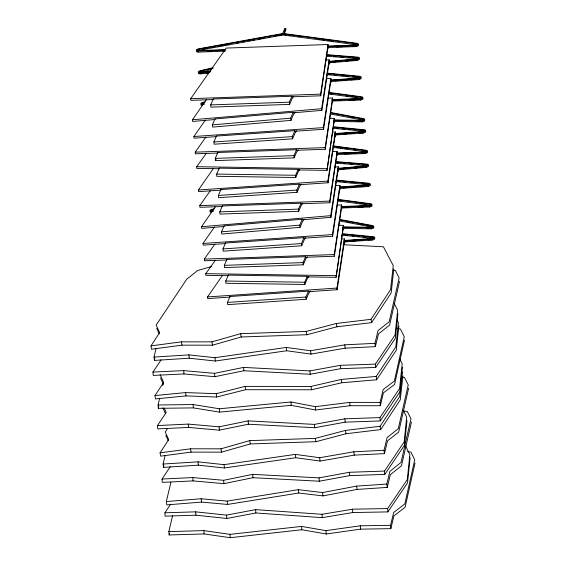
<?xml version="1.0" encoding="UTF-8"?>
<svg xmlns="http://www.w3.org/2000/svg" width="566" height="566" viewBox="0 0 566 566"><rect width="100%" height="100%" fill="white"/><g stroke="black" fill="none" stroke-linecap="round" stroke-linejoin="round"><path stroke-width="0.85" d="M397.912 313.656L395.344 338.341L375.697 367.454L340.626 368.678L310.203 374.253L243.875 370.744L214.832 376.687L183.985 373.949L153.23 375.428L152.947 372.081L161.154 359.799M402.447 367.136L399.886 391.821L380.239 420.934L345.168 422.158L314.746 427.733L248.417 424.217L219.375 430.167L188.528 427.429L157.773 428.908L157.489 425.561L166.178 412.55L164.232 408.136M406.989 420.609L404.428 445.3L384.774 474.407L349.71 475.631L319.288 481.213L252.96 477.697L223.917 483.647L193.07 480.909L162.315 482.381L162.032 479.041L170.239 466.752M398.874 326.023L396.257 350.297L376.652 379.772L341.779 382.757L311.519 389.769L245.58 389.712L216.686 397.007L186.023 395.91L155.445 398.917L154.978 395.584L163.652 382.418L160.114 374.685M393.83 268.907L391.177 292.912L371.607 322.634L336.919 326.787L306.807 334.747L241.229 336.989L212.483 345.182L181.99 345.168L151.568 349.194L150.981 345.876L159.64 332.603L156.138 325.11L186.639 279.328L197.52 270.569L211.649 266.487M402.907 375.866L400.254 399.872L380.685 429.594L345.996 433.747L315.885 441.706L250.314 443.949L221.561 452.142L191.067 452.121L160.645 456.154L160.065 452.835L168.718 439.563L165.222 432.063L167.642 428.434M299.81 169.475L298.24 171.604L295.714 177.512L216.771 176.302L216.707 174.073L219.24 168.166L298.176 169.376L298.19 169.934L327.021 170.38L334.357 118.386L329.957 118.315M327.021 170.38L334.188 120.876M308.887 276.434L307.324 278.564L304.791 284.472L225.855 283.262L225.784 281.033L228.317 275.126L307.253 276.335L307.274 276.894L336.098 277.333L343.442 225.339L339.041 225.275M336.098 277.333L343.265 227.836M320.745 95.803L320.604 94.133L328.032 44.516L226.223 48.075L190.7 98.668L190.841 100.345L213.29 99.559L213.248 99L291.957 96.255L291.999 96.807L320.745 95.803L327.955 47.006M298.225 149.827L296.683 151.957L294.15 157.864L215.441 160.617L215.257 158.388L217.79 152.48L296.499 149.728L296.542 150.287L325.287 149.282L325.146 147.613L332.575 97.996L328.188 98.151M325.287 149.282L332.497 100.486M302.768 203.3L301.225 205.437L298.692 211.344L219.983 214.09L219.792 211.868L222.325 205.96L301.034 203.208L301.084 203.767L329.829 202.762L329.688 201.093L337.117 151.476L332.73 151.624M329.829 202.762L337.032 153.959M307.31 256.78L305.767 258.917L303.235 264.824L224.525 267.569L224.334 265.341L226.867 259.433L305.576 256.688L305.626 257.247L334.372 256.242L334.23 254.573L341.659 204.956L337.265 205.104M334.372 256.242L341.574 207.439M296.669 130.76L295.127 132.918L292.594 138.826L214.16 144.21L213.884 141.981L216.417 136.073L294.858 130.689L294.921 131.248L323.568 129.281L323.37 127.612L330.848 78.469L326.433 78.773M323.568 129.281L330.827 80.945M301.169 184.24L299.626 186.398L297.093 192.306L218.66 197.69L218.391 195.461L220.917 189.56L299.357 184.169L299.428 184.728L328.068 182.761L327.87 181.092L335.348 131.949L332.702 132.126M328.068 182.761L335.327 134.425M305.746 237.72L304.211 239.871L301.678 245.778L223.237 251.162L222.969 248.941L225.501 243.033L303.935 237.649L304.006 238.201L332.652 236.234L332.447 234.572L339.925 185.422L335.518 185.726M332.652 236.234L339.904 187.905M310.246 291.2L308.711 293.351L306.178 299.258L227.737 304.642L227.468 302.421L230.001 296.513L308.442 291.129L308.505 291.688L337.152 289.721L336.947 288.052L344.425 238.902L341.779 239.085M337.152 289.721L344.404 241.385M295.028 112.351L293.513 114.488L290.981 120.388L212.717 127.095L212.406 124.874L214.939 118.966L293.202 112.266L293.28 112.818L321.863 110.37L321.63 108.707L329.143 59.798L325.62 60.095M321.863 110.37L329.15 62.267M304.112 219.304L302.598 221.44L300.065 227.348L221.801 234.048L221.49 231.827L224.023 225.919L302.286 219.219L302.364 219.778L330.947 217.33L330.714 215.66L338.22 166.751L334.697 167.055M330.947 217.33L338.227 169.227M404.478 340.138L394.573 384.434L383.394 392.875L380.31 405.744L349.965 405.723L315.63 410.003L291.186 405.334L219.544 412.119L193.346 407.888L158.324 408.327L158.098 404.987L159.676 398.209M415.02 463.115L405.1 507.263L393.929 515.831L390.844 528.658L360.535 529.146L326.242 533.979L301.834 529.748L230.284 537.7L204.121 533.943L169.142 534.969L168.852 531.63L172.595 515.591M399.554 281.252L389.599 325.089L378.456 333.919L375.364 346.661L345.161 348.175L310.982 354.104L286.665 350.764L215.356 361.03L189.285 358.221L154.426 360.422L154.023 357.082L155.997 348.698M408.631 388.212L398.683 432.049L387.54 440.872L384.448 453.621L354.245 455.135L320.059 461.057L295.749 457.724L224.433 467.99L198.369 465.174L163.51 467.375L163.1 464.042L165.081 455.658M411.447 422.066L401.478 465.747L390.349 474.704L387.25 487.404L357.111 489.427L323.002 495.908L298.749 493.014L227.589 504.44L201.581 502.092L166.8 504.886L166.333 501.554L170.882 482.338M162.626 385.51L163.213 382.97M158.324 408.327L158.713 406.636M169.142 534.969L169.531 533.278M154.426 360.422L154.822 358.745M163.51 467.375L163.907 465.705M380.31 405.744L380.09 402.405L383.168 389.535L394.346 381.095L404.258 336.798L400.466 329.03L397.926 328.528M390.844 528.658L390.561 525.319L393.646 512.485L404.817 503.917L414.737 459.776L410.958 452.128L407.57 451.519M375.364 346.661L374.961 343.329L378.053 330.579L389.196 321.757L399.15 277.92L395.393 270.513L393.653 270.265M384.448 453.621L384.038 450.281L387.13 437.539L398.28 428.71L408.228 384.873L404.478 377.465L402.737 377.218M387.25 487.404L386.783 484.079L389.882 471.372L401.011 462.422L410.98 418.734L407.244 411.447L402.907 410.902M334.273 119.95L334.202 121.435M334.237 122.546L334.456 121.725M343.35 226.909L343.286 228.388L343.385 228.02M343.314 229.506L343.541 228.685M328.004 46.079L327.997 47.565L328.103 47.197M328.096 48.676L328.032 44.516M332.546 99.559L332.539 101.038L332.638 100.67M332.638 102.156L332.575 97.996M337.088 153.039L337.081 154.518L337.18 154.15M337.173 155.636L337.117 151.476M341.631 206.512L341.623 207.998L341.723 207.63M341.715 209.109L341.659 204.956M329.171 61.347L329.228 62.826L329.327 62.458M330.855 80.025L330.891 81.504L330.99 81.136M331.025 82.615L330.848 78.469M335.355 133.505L335.39 134.984L335.489 134.616M339.94 186.985L339.975 188.457L340.074 188.096M344.439 240.465L344.475 241.937L344.574 241.576M293.683 96.347L292.141 98.484L289.615 104.385L210.906 107.137L210.715 104.908L213.248 99M215.441 160.617L216.078 159.138M284.182 33.847L285.894 29.849L285.802 28.732L284.641 28.774L282.583 33.578L198.949 48.768A3.941 1.203 -4.9 0 0 196.324 49.95A3.941 1.203 -4.9 0 0 198.001 50.982L225.841 50.013M285.802 28.732L283.743 33.535L356.693 43.264A3.941 1.203 -4.9 0 1 358.37 44.29A3.941 1.203 -4.9 0 1 355.745 45.478L352.293 45.825M289.615 104.385L289.424 102.156L291.957 96.255M290.981 120.388L290.669 118.174L293.202 112.266M292.594 138.826L292.325 136.597L294.858 130.689M294.15 157.864L293.966 155.636L296.499 149.728M295.714 177.512L295.643 175.283L298.176 169.376M297.093 192.306L296.825 190.077L299.357 184.169M298.692 211.344L298.501 209.116L301.034 203.208M300.065 227.348L299.754 225.126L302.286 219.219M301.678 245.778L301.409 243.557L303.935 237.649M303.235 264.824L303.043 262.596L305.576 256.688M304.791 284.472L304.727 282.243L307.253 276.335M306.178 299.258L305.909 297.037L308.442 291.129M371.607 322.634L371.02 319.316L390.59 289.594L393.243 265.588L383.43 246.797L343.732 244.738M380.685 429.594L380.097 426.269L399.667 396.554L402.32 372.548L401.506 370.978M376.652 379.772L376.185 376.44L395.797 346.965L398.407 322.691L397.219 320.356M409.331 456.557L410.074 458.092L407.52 482.911L387.866 511.905L352.752 512.541L322.287 517.642L255.874 512.973L226.796 518.463L195.914 515.187L165.116 516.15L164.89 512.803L170.691 504.165M375.697 367.454L375.414 364.108L395.061 335.001L397.629 310.31L394.155 303.256M380.239 420.934L379.956 417.588L399.603 388.481L402.164 363.789L399.858 359.085M384.774 474.407L384.491 471.068L404.145 441.954L406.706 417.269L403.24 410.216M387.866 511.905L387.639 508.558L407.301 479.572L409.855 454.746L405.39 445.541M214.939 118.966L215.016 119.518L192.695 121.435L192.461 119.766L206.449 99.581M224.023 225.919L224.101 226.478L201.772 228.388L201.538 226.725L215.526 206.533M216.417 136.073L216.488 136.632L194.117 138.168L193.912 136.498L205.408 119.992M220.917 189.56L220.988 190.112L198.616 191.648L198.411 189.985L213.41 168.449M225.501 243.033L225.565 243.592L203.194 245.128L202.996 243.458L214.493 226.952M230.001 296.513L230.072 297.072L207.694 298.607L207.496 296.938L222.495 275.409M217.79 152.48L217.832 153.039L195.383 153.818L195.242 152.148L205.911 137M222.325 205.96L222.374 206.512L199.925 207.298L199.784 205.628L210.446 190.48M226.867 259.433L226.916 259.992L204.468 260.777L204.326 259.108L214.988 243.96M328.372 65.359L329.603 63.123L329.143 59.798M337.449 172.319L338.687 170.083L338.22 166.751M219.24 168.166L219.254 168.725L196.742 168.378L196.692 166.708L206.349 153.195M228.317 275.126L228.339 275.677L205.819 275.338L205.769 273.661L215.434 260.148M333.99 138.253L335.751 135.281L335.348 131.949M339.084 191.011L340.329 188.761L339.925 185.422M343.067 245.205L344.835 242.241L344.425 238.902M150.981 345.876L181.403 341.85L211.896 341.864L240.642 333.671L306.22 331.428L336.331 323.469L371.02 319.316M160.065 452.835L190.487 448.803L220.973 448.824L249.726 440.624L315.304 438.388L345.416 430.429L380.097 426.269M213.283 68.076L200.767 70.969A2.759 0.821 -8 0 0 200.173 72.349L210.665 71.5M211.726 69.576L200.923 72.08A2.759 0.821 -8 0 0 199.664 72.696M154.978 395.584L185.563 392.578L216.226 393.681L245.113 386.38L311.052 386.437L341.312 379.425L376.185 376.44M358.462 79.254L358.717 79.19A2.759 0.828 -6.9 0 0 359.488 78.907M367.539 186.207L367.794 186.143A2.759 0.828 -6.9 0 0 368.565 185.86M212.858 67.8L200.852 70.559A3.941 1.174 -8 0 0 198.234 71.854A3.941 1.174 -8 0 0 199.897 72.773L210.283 71.889M327.374 46.101L355.823 45.061A2.759 0.842 -4.9 0 0 356.417 43.681L283.021 33.875L198.871 49.178A2.759 0.842 -4.9 0 0 198.277 50.565L225.19 49.674M357.082 45.004A2.759 0.842 -4.9 0 0 356.516 44.792L283.12 34.986L198.963 50.296A2.759 0.842 -4.9 0 0 197.902 50.707M355.922 46.179L352.236 46.348M364.999 153.131L361.32 153.308M152.947 372.081L183.702 370.61L214.549 373.348L243.592 367.398L309.92 370.914L340.343 365.332L375.414 364.108M157.489 425.561L188.245 424.09L219.092 426.828L248.134 420.878L314.463 424.394L344.885 418.812L379.956 417.588M162.032 479.041L192.787 477.57L223.634 480.301L252.677 474.358L319.005 477.874L349.427 472.292L384.491 471.068M166.333 501.554L201.114 498.759L227.122 501.108L298.282 489.682L322.535 492.576L356.651 486.102L386.783 484.079M164.89 512.803L195.687 511.841L226.577 515.124L255.655 509.626L322.068 514.296L352.526 509.195L387.639 508.558M202.494 49.256L204.22 48.945M205.946 48.626L207.665 48.315M211.981 47.53L213.7 47.219M218.016 46.433L219.735 46.122M221.462 45.811L225.77 45.025M227.497 44.714L229.223 44.403M236.984 42.988L238.703 42.676M243.019 41.891L244.738 41.58M249.054 40.794L250.773 40.483M252.5 40.172L254.226 39.861M258.535 39.075L260.261 38.764M261.987 38.446L263.706 38.134M268.022 37.349L269.741 37.038M274.057 36.252L275.776 35.941M277.503 35.63L281.811 34.844M205.217 101.937L203.491 102.248A3.941 1.203 -4.9 0 0 200.866 103.429A3.941 1.203 -4.9 0 0 202.543 104.462L204.284 104.399M214.295 208.889L212.575 209.201A3.941 1.203 -4.9 0 0 209.951 210.389A3.941 1.203 -4.9 0 0 211.627 211.422L213.361 211.359M154.023 357.082L188.881 354.882L214.946 357.698L286.262 347.432L310.578 350.764L344.758 344.843L374.961 343.329M163.1 464.042L197.959 461.842L224.03 464.651L295.339 454.385L319.656 457.724L353.835 451.795L384.038 450.281M362.205 121.442L356.792 121.407M371.282 228.402L366.733 228.381M347.375 60.795L345.67 61.064L348.224 60.845M353.34 59.876L356.75 59.345A3.941 1.174 -8 0 0 359.36 58.05A3.941 1.174 -8 0 0 357.698 57.131L326.249 54.619M356.453 167.755L354.748 168.017L357.302 167.798M362.424 166.829L365.834 166.298A3.941 1.174 -8 0 0 368.445 165.01A3.941 1.174 -8 0 0 366.782 164.083L335.334 161.572M168.852 531.63L203.831 530.597L230.001 534.361L301.551 526.408L325.959 530.639L360.252 525.807L390.561 525.319M355.073 78.957L358.497 78.483A3.941 1.182 -6.9 0 0 361.115 77.231A3.941 1.182 -6.9 0 0 359.445 76.269L327.049 73.106M353.58 133.258L351.868 133.491L354.429 133.314M359.573 132.437L362.997 131.963A3.941 1.182 -6.9 0 0 365.615 130.711A3.941 1.182 -6.9 0 0 363.945 129.748L333.296 126.756M364.15 185.91L367.575 185.443A3.941 1.182 -6.9 0 0 370.192 184.191A3.941 1.182 -6.9 0 0 368.53 183.228L336.126 180.059M362.665 240.217L360.952 240.451L363.506 240.274M368.657 239.39L372.081 238.923A3.941 1.182 -6.9 0 0 374.699 237.67A3.941 1.182 -6.9 0 0 373.029 236.708L342.38 233.716M158.098 404.987L193.119 404.541L219.325 408.779L290.966 401.987L315.404 406.664L349.738 402.384L380.09 402.405M350.8 99.92L349.073 100.097L355.066 99.892M356.835 99.305L360.28 98.951A3.941 1.203 -4.9 0 0 362.905 97.769A3.941 1.203 -4.9 0 0 361.228 96.736L328.23 92.336M361.377 152.785L364.822 152.431A3.941 1.203 -4.9 0 0 367.447 151.249A3.941 1.203 -4.9 0 0 365.77 150.216L332.773 145.816M359.877 206.88L358.158 207.057L363.294 206.88M365.912 206.265L369.365 205.911A3.941 1.203 -4.9 0 0 371.989 204.729A3.941 1.203 -4.9 0 0 370.313 203.696L337.315 199.296M328.69 61.991L356.75 59.345L356.905 60.456L328.811 62.861M337.775 168.951L365.834 166.298L365.99 167.409L337.895 169.814M328.542 61.404L356.835 58.935A2.759 0.821 -8 0 0 357.429 57.555L326.419 55.058M328.655 61.751L356.75 59.345M203.109 73.269L200.329 73.46A2.759 0.821 -8 0 1 199.763 73.283M206.54 72.972L208.253 72.83M331.612 62.267L335.129 61.963M338.638 61.666L341.277 61.439M352.476 60.477L355.031 60.258M198.553 72.731A3.941 1.174 -8 0 0 200.053 73.884L208.705 73.141M192.461 119.766L321.63 108.707M212.406 124.874L290.669 118.174M338.503 168.286L365.919 165.895A2.759 0.821 -8 0 0 366.506 164.508L335.497 162.01M337.739 168.703L365.834 166.298M340.69 169.22L344.206 168.923M347.722 168.618L350.354 168.392M360.705 167.508L363.259 167.288M201.538 226.725L330.714 215.66M221.49 231.827L299.754 225.126M330.367 80.662L358.497 78.483L358.632 79.601L330.473 81.532M334.867 134.142L362.997 131.963L363.131 133.081L334.973 135.012M339.451 187.615L367.575 185.443L367.716 186.554L339.558 188.485M343.951 241.095L372.081 238.923L372.216 240.034L344.057 241.965M330.226 80.068L358.582 78.073A2.759 0.828 -6.9 0 0 359.177 76.693L327.212 73.552M330.339 80.422L358.497 78.483M335.044 80.86L337.683 80.676M342.968 80.315L346.491 80.075M350.779 79.778L354.196 79.544M193.912 136.498L323.37 127.612M334.725 133.548L363.082 131.56A2.759 0.828 -6.9 0 0 363.676 130.173L333.466 127.201M213.884 141.981L292.325 136.597M334.839 133.901L362.997 131.963M335.143 134.644L338.659 134.397M343.067 134.1L346.583 133.859M359.544 132.968L362.962 132.734M198.411 189.985L327.87 181.092M339.31 187.028L367.659 185.032A2.759 0.828 -6.9 0 0 368.254 183.653L336.296 180.504M218.391 195.461L296.825 190.077M339.423 187.374L367.575 185.443M343.244 187.877L346.767 187.636M352.045 187.268L354.691 187.091M359.863 186.738L363.273 186.504M202.996 243.458L332.447 234.572M344.687 240.444L372.159 238.512A2.759 0.828 -6.9 0 0 372.753 237.133L342.55 234.161M222.969 248.941L301.409 243.557M343.923 240.854L372.081 238.923M344.22 241.597L346.866 241.42M352.144 241.052L355.667 240.812M368.629 239.92L372.039 239.687M207.496 296.938L336.947 288.052M227.468 302.421L305.909 297.037M358.611 120.926L362.084 120.749A3.941 1.231 -1.7 0 0 364.716 119.674A3.941 1.231 -1.7 0 0 363.032 118.535L330.318 112.422M367.688 227.879L371.169 227.702A3.941 1.231 -1.7 0 0 373.801 226.633A3.941 1.231 -1.7 0 0 372.117 225.487L339.402 219.382M327.509 46.702L355.745 45.478L355.837 46.589L327.58 47.579M332.051 100.182L360.28 98.951L360.379 100.069L332.122 101.052M336.593 153.662L364.822 152.431L364.914 153.549L336.664 154.532M341.128 207.142L369.365 205.911L369.457 207.022L341.206 208.012M327.488 46.462L355.745 45.478M207.198 51.414L212.37 51.237M222.707 50.876L224.426 50.813M336.586 46.9L342.77 46.681M196.586 50.834A3.941 1.203 -4.9 0 0 198.1 52.1L225.063 51.159M190.7 98.668L320.604 94.133M331.917 99.581L360.365 98.541A2.759 0.842 -4.9 0 0 360.959 97.161L328.386 92.796M332.03 99.941L360.28 98.951M210.715 104.908L289.424 102.156M332.292 100.684L338.475 100.472M195.242 152.148L325.146 147.613M336.459 153.061L364.907 152.021A2.759 0.842 -4.9 0 0 365.502 150.634L332.928 146.276M336.572 153.421L364.822 152.431M215.257 158.388L293.966 155.636M344.779 153.888L350.962 153.669M199.784 205.628L329.688 201.093M341.001 206.54L369.449 205.5A2.759 0.842 -4.9 0 0 370.044 204.114L337.47 199.756M341.114 206.894L369.365 205.911M219.792 211.868L298.501 209.116M341.369 207.644L347.552 207.425M204.326 259.108L334.23 254.573M224.334 265.341L303.043 262.596M333.947 120.558L362.084 120.749L362.12 121.86L333.975 121.428M343.031 227.511L371.169 227.702L371.204 228.82L343.06 228.388M333.636 119.942L362.169 120.332A2.759 0.863 -1.7 0 0 362.764 118.945L330.466 112.896M333.94 120.317L362.084 120.749M196.692 166.708L326.971 168.703M216.707 174.073L295.643 175.283M342.72 226.895L371.254 227.284A2.759 0.863 -1.7 0 0 371.841 225.905L339.55 219.856M343.024 227.27L371.169 227.702M205.769 273.661L336.048 275.663M225.784 281.033L304.727 282.243M326.405 55.73L328.153 55.864M333.395 56.282L336.013 56.494M341.256 56.911L343.003 57.053M348.246 57.47L349.993 57.612M355.236 58.029L356.983 58.171M326.575 56.168L357.585 58.666A2.759 0.821 -8 0 1 357.903 58.737M336.36 162.753L338.107 162.895M343.35 163.312L345.097 163.454M350.34 163.871L352.087 164.013M357.33 164.43L359.07 164.565M364.313 164.989L366.06 165.123M335.652 163.121L366.662 165.619A2.759 0.821 -8 0 1 366.987 165.696M328.931 74.387L330.685 74.556M335.065 74.988L336.812 75.158M341.192 75.582L342.946 75.759M346.449 76.099L348.196 76.269M352.576 76.7L354.33 76.87M326.476 74.578L359.311 77.804A2.759 0.828 -6.9 0 1 359.629 77.889M336.933 128.213L338.687 128.383M342.189 128.723L344.814 128.977M348.316 129.324L350.071 129.494M359.7 130.435L361.455 130.605M332.723 128.227L363.811 131.284A2.759 0.828 -6.9 0 1 364.539 131.602M338.892 181.431L340.64 181.601M344.142 181.941L345.897 182.118M350.276 182.542L352.024 182.712M361.66 183.653L363.407 183.823M335.553 181.53L368.388 184.764A2.759 0.828 -6.9 0 1 368.714 184.841M346.017 235.166L347.772 235.336M352.144 235.767L353.899 235.937M357.401 236.277L359.155 236.454M363.528 236.878L365.282 237.048M369.662 237.479L371.409 237.649M341.807 235.187L372.888 238.244A2.759 0.828 -6.9 0 1 373.624 238.562M284.705 34.767L286.438 34.993M289.049 35.34L290.783 35.573M297.73 36.5L299.471 36.733M318.573 39.28L320.314 39.514M322.917 39.861L324.651 40.087M327.261 40.441L328.995 40.667M331.598 41.014L333.339 41.247M330.063 93.687L331.796 93.914M346.562 95.887L348.302 96.114M350.906 96.461L352.639 96.694M355.25 97.041L356.983 97.274M328.485 93.914L361.051 98.272A2.759 0.842 -4.9 0 1 361.377 98.364M336.338 147.393L338.079 147.627M340.682 147.974L342.416 148.207M345.027 148.554L346.76 148.787M353.708 149.707L355.448 149.94M333.027 147.386L365.594 151.752A2.759 0.842 -4.9 0 1 366.167 151.964M339.147 200.64L340.881 200.873M359.983 203.42L361.724 203.654M364.327 204.001L366.068 204.234M337.562 200.866L370.136 205.232A2.759 0.842 -4.9 0 1 370.461 205.324M203.031 104.08L202.819 104.045A2.759 0.842 -4.9 0 1 203.406 102.658L203.923 102.552L204.015 103.663L203.505 103.776A2.759 0.842 -4.9 0 0 202.126 104.505M212.116 211.04L211.896 210.998A2.759 0.842 -4.9 0 1 212.491 209.618L213 209.505L213.099 210.623L212.583 210.729A2.759 0.842 -4.9 0 0 211.323 211.302M351.019 117.395L352.738 117.721M330.502 114.014L362.799 120.063A2.759 0.863 -1.7 0 1 363.372 120.31M348.048 222.105L349.767 222.424M360.096 224.355L361.823 224.674M366.124 225.48L367.843 225.799M339.586 220.966L371.876 227.023A2.759 0.863 -1.7 0 1 372.449 227.263M156.725 328.429L159.173 333.671M165.81 435.381L168.258 440.631M160.581 378.017L163.411 384.201M162.888 407.803L165.491 413.689M336.331 323.469L336.919 326.787M345.416 430.429L345.996 433.747M306.22 331.428L306.807 334.747M315.304 438.388L315.885 441.706M240.642 333.671L241.229 336.989M249.726 440.624L250.314 443.949M211.896 341.864L212.483 345.182M220.973 448.824L221.561 452.142M181.403 341.85L181.99 345.168M190.487 448.803L191.067 452.121M356.997 57.499L357.153 58.609M366.082 164.458L366.237 165.569M356.651 486.102L357.111 489.427M341.312 379.425L341.779 382.757M311.052 386.437L311.519 389.769M322.535 492.576L323.002 495.908M298.282 489.682L298.749 493.014M201.277 70.835L201.432 71.946M245.113 386.38L245.58 389.712M199.897 72.773L200.053 73.884M216.226 393.681L216.686 397.007M227.122 501.108L227.589 504.44M201.114 498.759L201.581 502.092M185.563 392.578L186.023 395.91M358.745 76.629L358.879 77.747M363.245 130.109L363.379 131.227M367.822 183.589L367.957 184.7M372.322 237.069L372.456 238.18M344.758 344.843L345.161 348.175M353.835 451.795L354.245 455.135M310.578 350.764L310.982 354.104M319.656 457.724L320.059 461.057M286.262 347.432L286.665 350.764M295.339 454.385L295.749 457.724M214.946 357.698L215.356 361.03M224.03 464.651L224.433 467.99M188.881 354.882L189.285 358.221M197.959 461.842L198.369 465.174M355.986 43.603L356.078 44.714M360.528 97.083L360.62 98.194M365.07 150.563L365.162 151.674M369.605 204.036L369.704 205.154M360.252 525.807L360.535 529.146M340.343 365.332L340.626 368.678M344.885 418.812L345.168 422.158M349.427 472.292L349.71 475.631M284.641 28.774L284.733 29.892M325.959 530.639L326.242 533.979M283.021 33.875L283.12 34.986M309.92 370.914L310.203 374.253M314.463 424.394L314.746 427.733M319.005 477.874L319.288 481.213M301.551 526.408L301.834 529.748M243.592 367.398L243.875 370.744M248.134 420.878L248.417 424.217M252.677 474.358L252.96 477.697M199.381 49.072L199.473 50.183M198.001 50.982L198.1 52.1M202.543 104.462L202.635 105.573A3.941 1.203 -4.9 0 1 201.128 104.314M211.627 211.422L211.719 212.533A3.941 1.203 -4.9 0 1 210.205 211.274M230.001 534.361L230.284 537.7M214.549 373.348L214.832 376.687M219.092 426.828L219.375 430.167M223.634 480.301L223.917 483.647M203.831 530.597L204.121 533.943M183.702 370.61L183.985 373.949M188.245 424.09L188.528 427.429M192.787 477.57L193.07 480.909M349.738 402.384L349.965 405.723M352.526 509.195L352.752 512.541M315.404 406.664L315.63 410.003M322.068 514.296L322.287 517.642M290.966 401.987L291.186 405.334M255.655 509.626L255.874 512.973M226.577 515.124L226.796 518.463M219.325 408.779L219.544 412.119M193.119 404.541L193.346 407.888M195.687 511.841L195.914 515.187M371.409 225.806L371.445 226.916M362.325 118.846L362.36 119.964M343.442 225.339L343.491 227.008M334.357 118.386L334.407 120.056M358.158 44.778A3.941 1.203 -4.9 0 1 355.837 46.589M359.219 58.56A3.941 1.174 -8 0 1 356.905 60.456M200.35 71.84A3.941 1.174 -8 0 1 201.008 71.67M357.762 59.755A2.759 0.821 -8 0 1 357.408 59.904M360.952 77.733A3.941 1.182 -6.9 0 1 358.632 79.601M364.094 119.942A3.941 1.231 -1.7 0 1 362.12 121.86M365.452 131.213A3.941 1.182 -6.9 0 1 363.131 133.081M362.346 98.088A3.941 1.203 -4.9 0 1 360.379 100.069M202.925 103.5A3.941 1.203 -4.9 0 1 203.59 103.359M361.235 99.397A2.759 0.842 -4.9 0 1 360.875 99.538M366.888 151.568A3.941 1.203 -4.9 0 1 364.914 153.549M368.303 165.52A3.941 1.174 -8 0 1 365.99 167.409M366.839 166.708A2.759 0.821 -8 0 1 366.485 166.864M370.03 184.686A3.941 1.182 -6.9 0 1 367.716 186.554M373.171 226.895A3.941 1.231 -1.7 0 1 371.204 228.82M374.529 238.166A3.941 1.182 -6.9 0 1 372.216 240.034M371.43 205.048A3.941 1.203 -4.9 0 1 369.457 207.022M212.009 210.46A3.941 1.203 -4.9 0 1 212.667 210.319M370.32 206.357A2.759 0.842 -4.9 0 1 369.959 206.491M338.256 168.307L338.305 169.779L338.256 168.307"/></g></svg>
